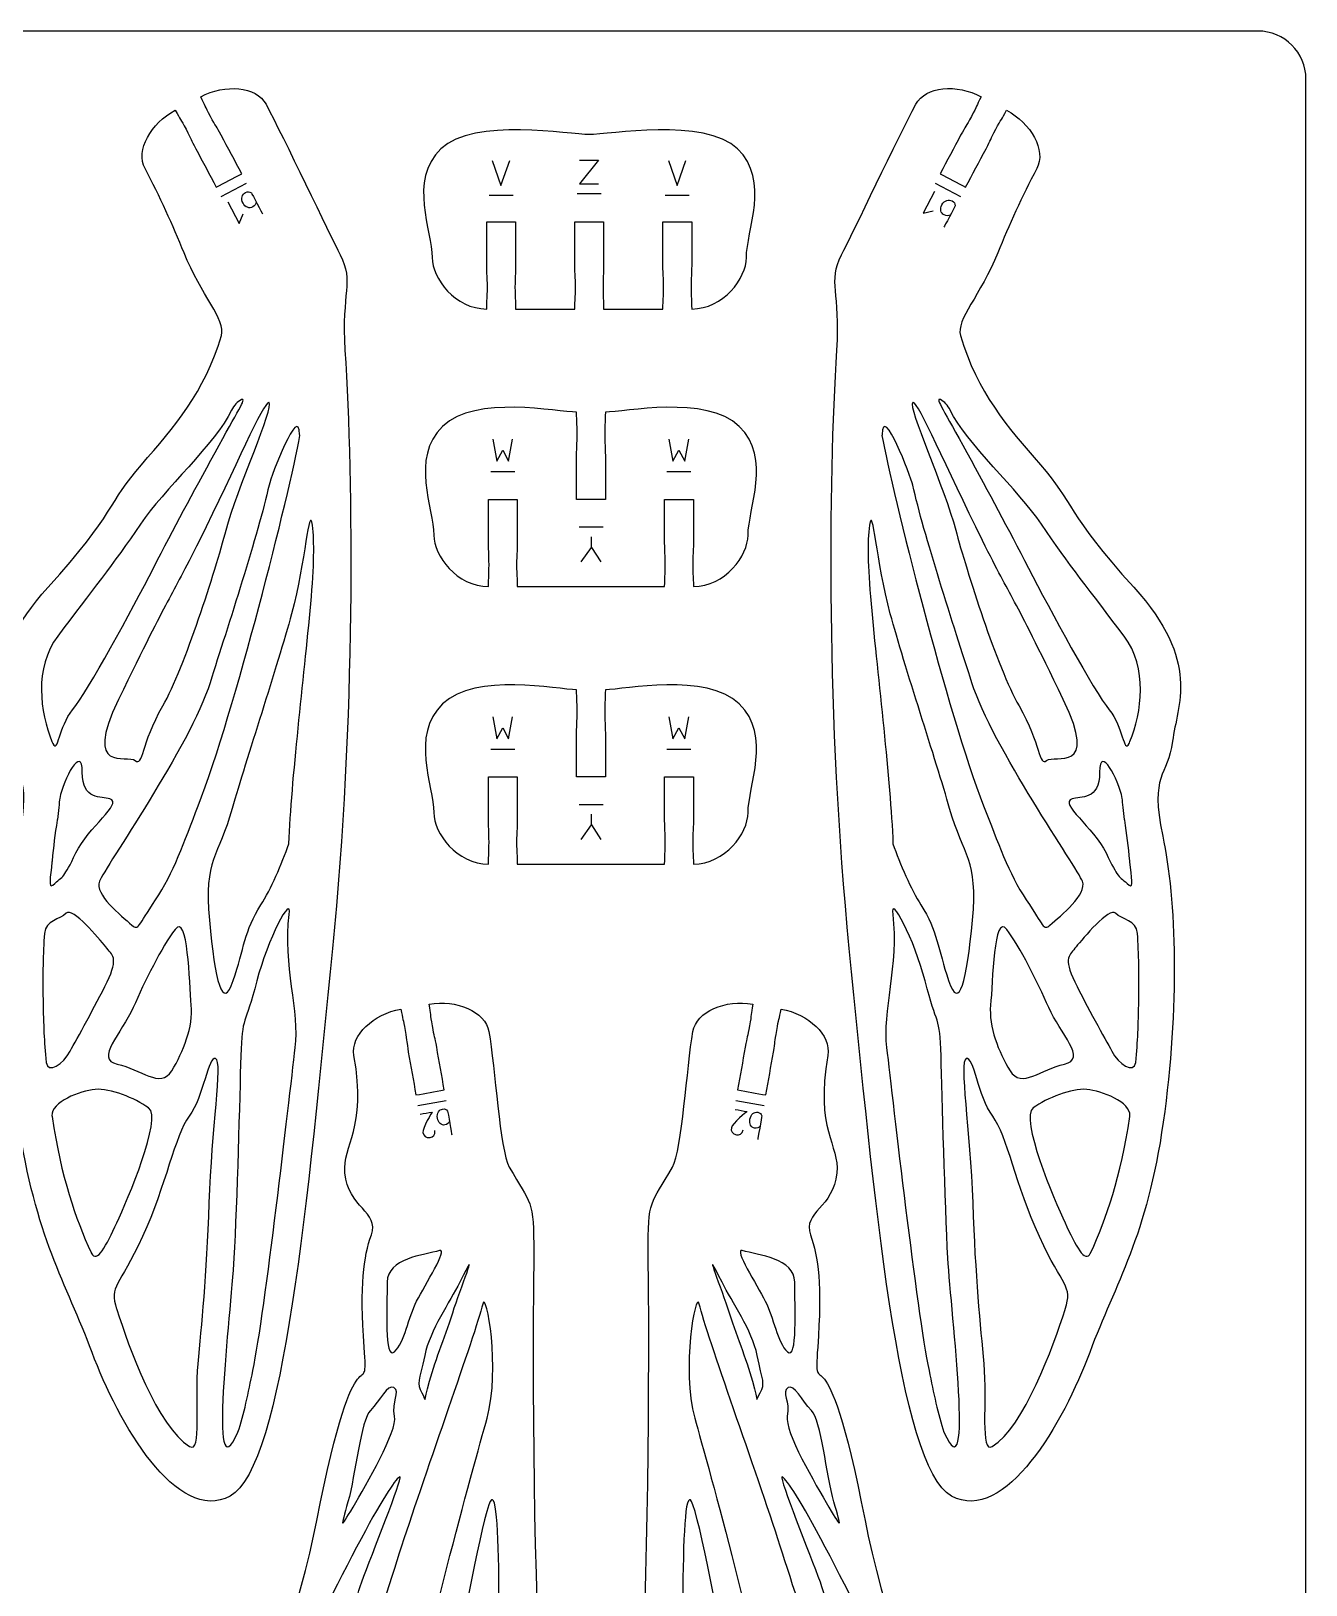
# Model space of a CAD drawing. Extents: x 0 to 200, y 0 to 300.
# Drawn here: x 67.1 to 200.1, y 137.9 to 300.1 of the extents above; entities that cross this region are included whole.
import ezdxf

# ---------------------------------------------------------------- set-up
doc = ezdxf.new("R2010")
doc.units = 0
doc.header["$MEASUREMENT"] = 0
doc.layers.add('DEFAULT', color=7, linetype='CONTINUOUS')

msp = doc.modelspace()

# ---------------------------------------------------------------- linework, layer by layer
at = {"layer": 'DEFAULT', "color": 7}
for points in [[(115.19, 286.59), (116.1, 283.97), (117.01, 286.59)], [(124.3, 286.64), (126.27, 286.64), (124.3, 284.17), (126.29, 284.17)], [(133.57, 286.59), (134.48, 283.97), (135.39, 286.59)], [(86.91, 282.83), (89.55, 284.24)], [(161.42, 284.24), (164.07, 282.83)], [(87.59, 282.26), (88.78, 280.02), (89.21, 281.03)], [(114.87, 282.96), (117.37, 282.96)], [(124.04, 283.16), (126.54, 283.16)], [(133.25, 282.96), (135.75, 282.96)], [(161.33, 283.35), (160.14, 281.11), (161.21, 281.32)], [(115.25, 257.5), (115.66, 255.2), (116.28, 256.35), (116.9, 255.2), (117.3, 257.5)], [(133.63, 257.5), (134.04, 255.2), (134.66, 256.35), (135.28, 255.2), (135.69, 257.5)], [(115.03, 254.12), (117.53, 254.12)], [(133.41, 254.12), (135.91, 254.12)], [(126.75, 248.32), (124.25, 248.32)], [(124.48, 244.69), (125.53, 246.2), (125.53, 247.32)], [(125.53, 246.2), (126.53, 244.69)], [(115.25, 228.53), (115.66, 226.23), (116.28, 227.38), (116.9, 226.23), (117.3, 228.53)], [(133.63, 228.53), (134.04, 226.23), (134.66, 227.38), (135.28, 226.23), (135.69, 228.53)], [(115.03, 225.15), (117.53, 225.15)], [(133.41, 225.15), (135.91, 225.15)], [(126.75, 219.35), (124.25, 219.35)], [(124.48, 215.72), (125.53, 217.23), (125.53, 218.35)], [(125.53, 217.24), (126.53, 215.72)], [(107.42, 187.96), (110.37, 188.49)], [(140.6, 188.49), (143.56, 187.96)]]:
    msp.add_lwpolyline(points, dxfattribs=at)
at = {"layer": 'DEFAULT', "color": 1}
for points, knots in [([(195.1, 0.1), (131.77, 0.1), (68.43, 0.1), (5.1, 0.1), (2.34, 0.1), (0.1, 2.34), (0.1, 5.1), (0.1, 101.77), (0.1, 198.43), (0.1, 295.1), (0.1, 297.86), (2.34, 300.1), (5.1, 300.1), (68.43, 300.1), (131.77, 300.1), (195.1, 300.1), (197.86, 300.1), (200.1, 297.86), (200.1, 295.1), (200.1, 198.43), (200.1, 101.77), (200.1, 5.1), (200.1, 2.34), (197.86, 0.1), (195.1, 0.1)], [0, 0, 0, 0, 538.583, 538.583, 538.583, 539.583, 539.583, 539.583, 1361.63, 1361.63, 1361.63, 1362.63, 1362.63, 1362.63, 1901.213, 1901.213, 1901.213, 1902.213, 1902.213, 1902.213, 2724.26, 2724.26, 2724.26, 2725.26, 2725.26, 2725.26, 2725.26]), ([(84.76, 293.24), (85.29, 292.24), (85.18, 292.32), (85.78, 291.2), (86.37, 290.09), (86.37, 290.23), (86.9, 289.23), (87.61, 287.89), (88.33, 286.55), (89.04, 285.21), (88.15, 284.74), (87.27, 284.27), (86.39, 283.8), (85.68, 285.14), (84.96, 286.48), (84.25, 287.82), (83.72, 288.82), (83.83, 288.74), (83.24, 289.85), (82.65, 290.97), (82.65, 290.83), (82.11, 291.84), (79.57, 290.49), (77.95, 287.64), (78.96, 285.74), (80.49, 282.85), (81.86, 279.82), (83.02, 276.95), (84.82, 272.52), (87.41, 269.97), (86.92, 268.32), (85.14, 262.34), (82.05, 258.82), (78.58, 254.84), (75.11, 250.87), (75.88, 249.82), (68.83, 242.04), (61.78, 234.26), (64.3, 229.73), (64.79, 225.98), (65.27, 222.23), (67.22, 222.66), (65.81, 216.08), (64.4, 209.49), (64.07, 198.18), (65.77, 186.22), (67.46, 174.25), (70.72, 169.45), (73.43, 162.18), (76.14, 154.9), (82.26, 144.15), (87.85, 147.19), (93.43, 150.23), (95.96, 178.64), (98.52, 204.33), (100.89, 228.13), (100.71, 253), (99.82, 266.79), (99.42, 272.92), (100.79, 273.85), (99.32, 276.74), (98.24, 278.86), (93.36, 289.11), (91.58, 292.46), (90.57, 294.36), (87.3, 294.59), (84.76, 293.24)], [1, 1, 1, 1, 2, 2, 2, 3, 3, 3, 15.902956, 15.902956, 15.902956, 24.406257, 24.406257, 24.406257, 37.300083, 37.300083, 37.300083, 38.300083, 38.300083, 38.300083, 39.300083, 39.300083, 39.300083, 40.300083, 40.300083, 40.300083, 41.300083, 41.300083, 41.300083, 42.300083, 42.300083, 42.300083, 43.300083, 43.300083, 43.300083, 44.300083, 44.300083, 44.300083, 45.300083, 45.300083, 45.300083, 46.300083, 46.300083, 46.300083, 47.300083, 47.300083, 47.300083, 48.300083, 48.300083, 48.300083, 49.300083, 49.300083, 49.300083, 50.300083, 50.300083, 50.300083, 51.300083, 51.300083, 51.300083, 52.300083, 52.300083, 52.300083, 53.300083, 53.300083, 53.300083, 54.300083, 54.300083, 54.300083, 54.300083]), ([(159.39, 292.46), (157.61, 289.11), (152.73, 278.86), (151.65, 276.74), (150.18, 273.85), (151.55, 272.92), (151.15, 266.79), (150.27, 253), (150.08, 228.13), (152.45, 204.33), (155.01, 178.64), (157.54, 150.23), (163.12, 147.19), (168.71, 144.15), (174.83, 154.9), (177.54, 162.18), (180.25, 169.45), (183.51, 174.25), (185.21, 186.22), (186.91, 198.18), (186.57, 209.49), (185.16, 216.08), (183.75, 222.66), (185.7, 222.23), (186.18, 225.98), (186.67, 229.73), (189.19, 234.26), (182.14, 242.04), (175.09, 249.82), (175.86, 250.87), (172.39, 254.84), (168.92, 258.82), (165.83, 262.34), (164.05, 268.32), (163.56, 269.97), (166.16, 272.52), (167.95, 276.95), (169.11, 279.82), (170.48, 282.85), (172.01, 285.74), (173.03, 287.64), (171.4, 290.49), (168.86, 291.83), (168.32, 290.83), (168.33, 290.97), (167.73, 289.85), (167.14, 288.74), (167.26, 288.82), (166.72, 287.82), (166.01, 286.48), (165.3, 285.14), (164.58, 283.8), (163.7, 284.27), (162.82, 284.74), (161.93, 285.21), (162.65, 286.55), (163.36, 287.89), (164.07, 289.23), (164.6, 290.23), (164.6, 290.09), (165.2, 291.2), (165.79, 292.32), (165.68, 292.24), (166.21, 293.24), (163.67, 294.6), (160.4, 294.36), (159.39, 292.46)], [1, 1, 1, 1, 2, 2, 2, 3, 3, 3, 4, 4, 4, 5, 5, 5, 6, 6, 6, 7, 7, 7, 8, 8, 8, 9, 9, 9, 10, 10, 10, 11, 11, 11, 12, 12, 12, 13, 13, 13, 14, 14, 14, 15, 15, 15, 16, 16, 16, 17, 17, 17, 29.894709, 29.894709, 29.894709, 38.39848, 38.39848, 38.39848, 51.301435, 51.301435, 51.301435, 52.301435, 52.301435, 52.301435, 53.301435, 53.301435, 53.301435, 54.301435, 54.301435, 54.301435, 54.301435]), ([(117.62, 271.09), (117.62, 272.23), (117.56, 272.1), (117.56, 273.36), (117.56, 274.62), (117.62, 274.5), (117.62, 275.64), (117.62, 277.15), (117.62, 278.67), (117.62, 280.19), (116.62, 280.19), (115.62, 280.19), (114.62, 280.19), (114.62, 278.67), (114.62, 277.15), (114.62, 275.64), (114.62, 274.5), (114.68, 274.62), (114.68, 273.36), (114.68, 272.1), (114.62, 272.23), (114.62, 271.09), (111.31, 271.09), (108.92, 274.3), (108.92, 276.46), (108.92, 279.21), (106.39, 284.49), (109.83, 287.81), (113.27, 291.13), (123.34, 289.29), (125.31, 289.29), (127.28, 289.29), (137.35, 291.13), (140.79, 287.81), (144.23, 284.49), (141.71, 279.21), (141.71, 276.46), (141.71, 274.3), (139.31, 271.09), (136, 271.09), (136, 272.23), (135.94, 272.1), (135.94, 273.36), (135.94, 274.62), (136, 274.5), (136, 275.64), (136, 277.15), (136, 278.67), (136, 280.19), (135, 280.19), (134, 280.19), (133, 280.19), (133, 278.67), (133, 277.15), (133, 275.64), (133, 274.5), (133.07, 274.62), (133.07, 273.36), (133.07, 272.1), (133, 272.23), (133, 271.09), (130.94, 271.09), (128.88, 271.09), (126.81, 271.09), (126.81, 272.23), (126.75, 272.1), (126.75, 273.36), (126.75, 274.63), (126.81, 274.5), (126.81, 275.64), (126.81, 277.16), (126.81, 278.67), (126.81, 280.19), (125.81, 280.19), (124.81, 280.19), (123.81, 280.19), (123.81, 278.67), (123.81, 277.16), (123.81, 275.64), (123.81, 274.5), (123.88, 274.63), (123.88, 273.36), (123.88, 272.1), (123.81, 272.23), (123.81, 271.09), (121.75, 271.09), (119.68, 271.09), (117.62, 271.09)], [17.550001, 17.550001, 17.550001, 17.550001, 18.550001, 18.550001, 18.550001, 19.550001, 19.550001, 19.550001, 32.446001, 32.446001, 32.446001, 40.950001, 40.950001, 40.950001, 53.846001, 53.846001, 53.846001, 54.846001, 54.846001, 54.846001, 55.846001, 55.846001, 55.846001, 56.846001, 56.846001, 56.846001, 57.846001, 57.846001, 57.846001, 58.846001, 58.846001, 58.846001, 59.846001, 59.846001, 59.846001, 60.846001, 60.846001, 60.846001, 61.846001, 61.846001, 61.846001, 62.846001, 62.846001, 62.846001, 63.846001, 63.846001, 63.846001, 76.742001, 76.742001, 76.742001, 85.246001, 85.246001, 85.246001, 98.142001, 98.142001, 98.142001, 99.142001, 99.142001, 99.142001, 100.142001, 100.142001, 100.142001, 117.687001, 117.687001, 117.687001, 118.687001, 118.687001, 118.687001, 119.687001, 119.687001, 119.687001, 132.582001, 132.582001, 132.582001, 141.087001, 141.087001, 141.087001, 153.985001, 153.985001, 153.985001, 154.985001, 154.985001, 154.985001, 155.985001, 155.985001, 155.985001, 173.535002, 173.535002, 173.535002, 173.535002]), ([(69.33, 225.72), (69.3, 225.78), (69.27, 225.85), (69.24, 225.93), (68, 228.99), (67.36, 233.64), (69.84, 236.93), (73.4, 241.67), (75.61, 244.4), (78.47, 248.64), (80.84, 252.15), (86.37, 257.13), (87.99, 260.53), (88.23, 261.04), (88.59, 261.4), (89.03, 261.63), (89.6, 261.84), (88.61, 260.42), (86.26, 256.1), (83.89, 251.77), (82.04, 248.35), (79.82, 244.03), (77.59, 239.7), (72.97, 231.14), (71.4, 229.26), (69.93, 227.47), (69.91, 224.67), (69.33, 225.72)], [1, 1, 1, 1, 2, 2, 2, 3, 3, 3, 4, 4, 4, 5, 5, 5, 6.018788, 6.018788, 6.018788, 7.018788, 7.018788, 7.018788, 8.018788, 8.018788, 8.018788, 9.018788, 9.018788, 9.018788, 10.018788, 10.018788, 10.018788, 10.018788]), ([(91.87, 261.33), (91.88, 261.33), (91.89, 261.32), (91.89, 261.32), (92.51, 260.98), (88.51, 252.25), (87.41, 248.02), (86.3, 243.77), (83.09, 233.68), (80.81, 229.66), (78.52, 225.64), (78.76, 223.27), (77.93, 223.96), (77.11, 224.67), (72.39, 222.44), (76.19, 230.33), (81.77, 241.9), (81.35, 240.35), (84.63, 246.94), (88.41, 254.53), (91.29, 261.37), (91.87, 261.33)], [1, 1, 1, 1, 1.076844, 1.076844, 1.076844, 2.076844, 2.076844, 2.076844, 3.076844, 3.076844, 3.076844, 4.076844, 4.076844, 4.076844, 5.076844, 5.076844, 5.076844, 6.076844, 6.076844, 6.076844, 7.076844, 7.076844, 7.076844, 7.076844]), ([(77.58, 206.79), (76.41, 207.77), (73.68, 210), (74.19, 211.35), (74.69, 212.69), (83.65, 225.47), (85.74, 232.08), (87.61, 237.98), (90.79, 247.69), (91.89, 252.7), (92.1, 253.63), (95.05, 261.35), (95.09, 257.98), (95.09, 257.94), (95.11, 257.91), (95.12, 257.87), (94.03, 251.91), (88.3, 228.98), (84.5, 219.22), (83.02, 215.44), (81.9, 212.18), (80.05, 209.42), (78.19, 206.67), (78.31, 206.17), (77.58, 206.79)], [1, 1, 1, 1, 2, 2, 2, 3, 3, 3, 4, 4, 4, 5, 5, 5, 6, 6, 6, 7, 7, 7, 8, 8, 8, 9, 9, 9, 9]), ([(141.88, 247.49), (141.88, 245.34), (139.48, 242.12), (136.18, 242.12), (136.18, 243.26), (136.11, 243.13), (136.11, 244.4), (136.11, 245.66), (136.18, 245.53), (136.18, 246.67), (136.18, 248.19), (136.18, 249.7), (136.18, 251.22), (135.18, 251.22), (134.18, 251.22), (133.18, 251.22), (133.18, 249.7), (133.18, 248.19), (133.18, 246.67), (133.18, 245.53), (133.24, 245.66), (133.24, 244.4), (133.24, 243.13), (133.18, 243.26), (133.18, 242.12), (128.05, 242.12), (122.92, 242.12), (117.8, 242.12), (117.8, 243.26), (117.73, 243.13), (117.73, 244.4), (117.73, 245.66), (117.8, 245.53), (117.8, 246.67), (117.8, 248.19), (117.8, 249.7), (117.8, 251.22), (116.8, 251.22), (115.8, 251.22), (114.8, 251.22), (114.8, 249.7), (114.8, 248.19), (114.8, 246.67), (114.8, 245.53), (114.85, 245.66), (114.85, 244.4), (114.85, 243.13), (114.8, 243.26), (114.8, 242.12), (111.49, 242.12), (109.09, 245.34), (109.09, 247.49), (109.09, 250.24), (106.57, 255.52), (110.01, 258.84), (113.45, 262.17), (122.02, 260.32), (123.99, 260.32), (123.99, 259.19), (124.05, 259.31), (124.05, 258.05), (124.05, 256.79), (123.99, 256.91), (123.99, 255.77), (123.99, 254.25), (123.99, 252.74), (123.99, 251.22), (124.99, 251.22), (125.99, 251.22), (126.99, 251.22), (126.99, 252.74), (126.99, 254.26), (126.99, 255.77), (126.99, 256.91), (126.92, 256.79), (126.92, 258.05), (126.92, 259.31), (126.99, 259.19), (126.99, 260.32), (128.95, 260.32), (137.52, 262.17), (140.96, 258.84), (144.4, 255.52), (141.88, 250.24), (141.88, 247.49)], [1, 1, 1, 1, 2, 2, 2, 3, 3, 3, 4, 4, 4, 16.896, 16.896, 16.896, 25.4, 25.4, 25.4, 38.296, 38.296, 38.296, 39.296, 39.296, 39.296, 40.296, 40.296, 40.296, 83.896, 83.896, 83.896, 84.896, 84.896, 84.896, 85.896, 85.896, 85.896, 98.792, 98.792, 98.792, 107.296, 107.296, 107.296, 120.192, 120.192, 120.192, 121.192, 121.192, 121.192, 122.192, 122.192, 122.192, 123.192, 123.192, 123.192, 124.192, 124.192, 124.192, 125.192, 125.192, 125.192, 126.192, 126.192, 126.192, 127.192, 127.192, 127.192, 140.088, 140.088, 140.088, 148.592, 148.592, 148.592, 161.501, 161.501, 161.501, 162.501, 162.501, 162.501, 163.501, 163.501, 163.501, 164.501, 164.501, 164.501, 165.501, 165.501, 165.501, 165.501]), ([(170.92, 209.42), (169.07, 212.18), (167.95, 215.44), (166.47, 219.22), (162.67, 228.98), (156.94, 251.91), (155.86, 257.87), (155.86, 257.91), (155.88, 257.94), (155.88, 257.98), (155.92, 261.35), (158.87, 253.63), (159.08, 252.7), (160.18, 247.69), (163.36, 237.98), (165.24, 232.08), (167.33, 225.47), (176.28, 212.69), (176.78, 211.35), (177.29, 210), (174.56, 207.77), (173.39, 206.79), (172.66, 206.17), (172.78, 206.67), (170.92, 209.42)], [1, 1, 1, 1, 2, 2, 2, 3, 3, 3, 4, 4, 4, 5, 5, 5, 6, 6, 6, 7, 7, 7, 8, 8, 8, 9, 9, 9, 9]), ([(166.34, 246.94), (169.62, 240.35), (169.2, 241.9), (174.78, 230.33), (178.58, 222.44), (173.86, 224.67), (173.04, 223.96), (172.22, 223.27), (172.46, 225.64), (170.16, 229.66), (167.88, 233.68), (164.67, 243.77), (163.56, 248.02), (162.46, 252.26), (158.47, 260.98), (159.08, 261.32), (159.09, 261.32), (159.1, 261.33), (159.1, 261.33), (159.68, 261.37), (162.57, 254.53), (166.34, 246.94)], [1, 1, 1, 1, 2, 2, 2, 3, 3, 3, 4, 4, 4, 5, 5, 5, 6, 6, 6, 6.077162, 6.077162, 6.077162, 7.077162, 7.077162, 7.077162, 7.077162]), ([(179.57, 229.26), (178.01, 231.14), (173.38, 239.7), (171.15, 244.03), (168.93, 248.35), (167.08, 251.77), (164.72, 256.1), (162.36, 260.42), (161.37, 261.84), (161.95, 261.63), (162.38, 261.4), (162.74, 261.04), (162.99, 260.53), (164.6, 257.13), (170.13, 252.15), (172.5, 248.64), (175.36, 244.4), (177.57, 241.67), (181.13, 236.93), (183.62, 233.64), (182.98, 228.99), (181.73, 225.93), (181.7, 225.85), (181.68, 225.77), (181.64, 225.72), (181.06, 224.67), (181.04, 227.47), (179.57, 229.26)], [1, 1, 1, 1, 2, 2, 2, 3, 3, 3, 4.018788, 4.018788, 4.018788, 5.018788, 5.018788, 5.018788, 6.018788, 6.018788, 6.018788, 7.018788, 7.018788, 7.018788, 8.018788, 8.018788, 8.018788, 9.018788, 9.018788, 9.018788, 10.018788, 10.018788, 10.018788, 10.018788]), ([(96.43, 248.54), (96.63, 246.73), (96.61, 244.41), (96.25, 240.32), (95.54, 232.45), (94.21, 221.89), (93.97, 215.28), (93.23, 213.16), (92.08, 210.5), (91.04, 208.88), (89.32, 206.22), (89.28, 204.3), (88.16, 200.99), (87.04, 197.68), (86.25, 200.91), (85.67, 207.31), (85.08, 213.71), (86.62, 213.89), (88.05, 218.94), (89.48, 223.99), (92.77, 233.79), (94.24, 239.28), (95.72, 244.76), (96.04, 250.81), (96.43, 248.54)], [1, 1, 1, 1, 2, 2, 2, 3, 3, 3, 4, 4, 4, 5, 5, 5, 6, 6, 6, 7, 7, 7, 8, 8, 8, 9, 9, 9, 9]), ([(156.73, 239.28), (158.21, 233.79), (161.49, 223.99), (162.92, 218.94), (164.36, 213.89), (165.9, 213.71), (165.31, 207.31), (164.72, 200.91), (163.93, 197.68), (162.81, 200.99), (161.69, 204.3), (161.65, 206.22), (159.93, 208.88), (158.89, 210.5), (157.74, 213.16), (157, 215.28), (156.76, 221.89), (155.43, 232.45), (154.72, 240.32), (154.36, 244.41), (154.34, 246.73), (154.54, 248.54), (154.93, 250.81), (155.25, 244.76), (156.73, 239.28)], [1, 1, 1, 1, 2, 2, 2, 3, 3, 3, 4, 4, 4, 5, 5, 5, 6, 6, 6, 7, 7, 7, 8, 8, 8, 9, 9, 9, 9]), ([(141.88, 218.52), (141.88, 216.37), (139.48, 213.15), (136.18, 213.15), (136.18, 214.29), (136.11, 214.16), (136.11, 215.43), (136.11, 216.69), (136.18, 216.56), (136.18, 217.7), (136.18, 219.22), (136.18, 220.73), (136.18, 222.25), (135.18, 222.25), (134.18, 222.25), (133.18, 222.25), (133.18, 220.73), (133.18, 219.22), (133.18, 217.7), (133.18, 216.56), (133.24, 216.69), (133.24, 215.43), (133.24, 214.16), (133.18, 214.29), (133.18, 213.15), (128.05, 213.15), (122.92, 213.15), (117.8, 213.15), (117.8, 214.29), (117.73, 214.16), (117.73, 215.43), (117.73, 216.69), (117.8, 216.56), (117.8, 217.7), (117.8, 219.22), (117.8, 220.73), (117.8, 222.25), (116.8, 222.25), (115.8, 222.25), (114.8, 222.25), (114.8, 220.73), (114.8, 219.22), (114.8, 217.7), (114.8, 216.56), (114.85, 216.69), (114.85, 215.43), (114.85, 214.16), (114.8, 214.29), (114.8, 213.15), (111.49, 213.15), (109.09, 216.37), (109.09, 218.52), (109.09, 221.27), (106.57, 226.55), (110.01, 229.87), (113.45, 233.2), (122.02, 231.35), (123.99, 231.35), (123.99, 230.22), (124.05, 230.34), (124.05, 229.08), (124.05, 227.82), (123.99, 227.94), (123.99, 226.8), (123.99, 225.28), (123.99, 223.77), (123.99, 222.25), (124.99, 222.25), (125.99, 222.25), (126.99, 222.25), (126.99, 223.77), (126.99, 225.29), (126.99, 226.81), (126.99, 227.94), (126.92, 227.82), (126.92, 229.08), (126.92, 230.34), (126.99, 230.22), (126.99, 231.35), (128.95, 231.35), (137.52, 233.2), (140.96, 229.87), (144.4, 226.55), (141.88, 221.27), (141.88, 218.52)], [1, 1, 1, 1, 2, 2, 2, 3, 3, 3, 4, 4, 4, 16.896, 16.896, 16.896, 25.4, 25.4, 25.4, 38.296, 38.296, 38.296, 39.296, 39.296, 39.296, 40.296, 40.296, 40.296, 83.896, 83.896, 83.896, 84.896, 84.896, 84.896, 85.896, 85.896, 85.896, 98.792, 98.792, 98.792, 107.296, 107.296, 107.296, 120.192, 120.192, 120.192, 121.192, 121.192, 121.192, 122.192, 122.192, 122.192, 123.192, 123.192, 123.192, 124.192, 124.192, 124.192, 125.192, 125.192, 125.192, 126.192, 126.192, 126.192, 127.192, 127.192, 127.192, 140.088, 140.088, 140.088, 148.592, 148.592, 148.592, 161.501, 161.501, 161.501, 162.501, 162.501, 162.501, 163.501, 163.501, 163.501, 164.501, 164.501, 164.501, 165.501, 165.501, 165.501, 165.501]), ([(69.24, 213.4), (69.24, 213.42), (69.25, 213.44), (69.25, 213.46), (69.4, 215.03), (69.53, 216.22), (69.79, 217.72), (69.79, 217.76), (69.8, 217.79), (69.81, 217.82), (69.93, 218.54), (69.99, 219.65), (70.06, 220.01), (70.4, 222), (72.41, 225.74), (72.4, 222.74), (72.4, 219.75), (74.43, 220.25), (75.27, 219.96), (76.69, 219.48), (73.02, 217), (71.73, 214.31), (70.43, 211.62), (70.49, 211.96), (69.32, 210.96), (68.84, 210.55), (69.08, 211.74), (69.24, 213.4)], [1, 1, 1, 1, 2, 2, 2, 3, 3, 3, 4, 4, 4, 5, 5, 5, 6, 6, 6, 7, 7, 7, 8, 8, 8, 9, 9, 9, 10, 10, 10, 10]), ([(181.65, 210.96), (180.48, 211.96), (180.54, 211.62), (179.25, 214.31), (177.95, 217), (174.28, 219.48), (175.71, 219.96), (176.54, 220.25), (178.57, 219.75), (178.57, 222.74), (178.57, 225.74), (180.58, 222), (180.92, 220.01), (180.98, 219.65), (181.04, 218.54), (181.17, 217.82), (181.17, 217.79), (181.18, 217.76), (181.19, 217.72), (181.44, 216.22), (181.57, 215.03), (181.72, 213.46), (181.73, 213.44), (181.73, 213.42), (181.73, 213.4), (181.9, 211.74), (182.13, 210.55), (181.65, 210.96)], [1, 1, 1, 1, 2, 2, 2, 3, 3, 3, 4, 4, 4, 5, 5, 5, 6, 6, 6, 7, 7, 7, 8, 8, 8, 9, 9, 9, 10, 10, 10, 10]), ([(94, 207.89), (93.34, 202.68), (95.13, 197.66), (94.63, 193.99), (93.95, 188.16), (91.48, 166.44), (90.21, 160.28), (89.73, 157.97), (89.27, 155.66), (88.65, 153.87), (88.65, 153.86), (88.65, 153.85), (88.64, 153.84), (85.47, 146.83), (87.9, 166.16), (88.23, 172.01), (88.56, 177.86), (88.83, 188.93), (88.95, 193.15), (89.07, 197.38), (89.4, 196.18), (90.62, 200.95), (91.72, 205.22), (94.28, 210.21), (94, 207.89)], [1, 1, 1, 1, 2, 2, 2, 3, 3, 3, 4, 4, 4, 4.078109, 4.078109, 4.078109, 5.078109, 5.078109, 5.078109, 6.078109, 6.078109, 6.078109, 7.078109, 7.078109, 7.078109, 8.078109, 8.078109, 8.078109, 8.078109]), ([(160.35, 200.95), (161.58, 196.18), (161.9, 197.38), (162.02, 193.15), (162.15, 188.93), (162.41, 177.86), (162.74, 172.01), (163.08, 166.16), (165.51, 146.83), (162.33, 153.84), (162.33, 153.85), (162.32, 153.86), (162.32, 153.87), (161.7, 155.66), (161.24, 157.97), (160.77, 160.28), (159.49, 166.44), (157.02, 188.16), (156.34, 193.99), (155.85, 197.66), (157.63, 202.68), (156.98, 207.89), (156.69, 210.21), (159.26, 205.22), (160.35, 200.95)], [1, 1, 1, 1, 2, 2, 2, 3, 3, 3, 4, 4, 4, 4.077162, 4.077162, 4.077162, 5.077162, 5.077162, 5.077162, 6.077162, 6.077162, 6.077162, 7.077162, 7.077162, 7.077162, 8.077162, 8.077162, 8.077162, 8.077162]), ([(68.63, 192.43), (68.63, 192.43), (68.63, 192.44), (68.63, 192.44), (68.41, 194.77), (68.36, 196.17), (68.31, 199.01), (68.26, 201.54), (68.32, 203.83), (68.45, 205.92), (68.55, 207.29), (70.1, 207.37), (70.73, 208.02), (71.37, 208.69), (74.16, 205.38), (74.85, 204.52), (75.54, 203.65), (76.24, 203.4), (74.99, 200.85), (73.75, 198.3), (71.86, 194.97), (71.14, 193.61), (70.43, 192.27), (68.81, 191.21), (68.63, 192.43)], [1, 1, 1, 1, 2, 2, 2, 3, 3, 3, 4, 4, 4, 5, 5, 5, 6, 6, 6, 7, 7, 7, 8, 8, 8, 9, 9, 9, 9]), ([(76.06, 192.27), (73.64, 192.77), (76.53, 195.49), (77.72, 198.17), (78.9, 200.85), (80.7, 204.53), (82.09, 206.33), (83.47, 208.13), (83.55, 200.77), (83.78, 198.41), (84, 196.2), (82.94, 193.52), (81.75, 191.58), (80.56, 189.65), (78.47, 191.77), (76.06, 192.27)], [1, 1, 1, 1, 2, 2, 2, 3, 3, 3, 4, 4, 4, 5, 5, 5, 6, 6, 6, 6]), ([(169.22, 191.58), (168.03, 193.52), (166.98, 196.2), (167.19, 198.41), (167.42, 200.77), (167.5, 208.13), (168.88, 206.33), (170.27, 204.53), (172.07, 200.85), (173.26, 198.17), (174.44, 195.49), (177.33, 192.77), (174.91, 192.27), (172.5, 191.77), (170.41, 189.65), (169.22, 191.58)], [1, 1, 1, 1, 2, 2, 2, 3, 3, 3, 4, 4, 4, 5, 5, 5, 6, 6, 6, 6]), ([(179.84, 193.61), (179.11, 194.97), (177.23, 198.3), (175.98, 200.85), (174.73, 203.4), (175.44, 203.65), (176.12, 204.52), (176.81, 205.38), (179.61, 208.69), (180.24, 208.02), (180.87, 207.37), (182.42, 207.29), (182.53, 205.92), (182.65, 203.83), (182.71, 201.54), (182.66, 199.01), (182.61, 196.17), (182.56, 194.77), (182.35, 192.44), (182.35, 192.44), (182.34, 192.43), (182.34, 192.43), (182.16, 191.21), (180.54, 192.27), (179.84, 193.61)], [1, 1, 1, 1, 2, 2, 2, 3, 3, 3, 4, 4, 4, 5, 5, 5, 6, 6, 6, 7, 7, 7, 8, 8, 8, 9, 9, 9, 9]), ([(113.01, 17.65), (123.14, 32.53), (125.85, 71.05), (123.36, 88.49), (121.05, 104.65), (119.1, 133.71), (119.51, 172.44), (119.57, 178.29), (119.2, 177.56), (116.97, 181.53), (115.96, 183.32), (115.5, 191.94), (114.84, 195.67), (114.47, 197.79), (111.43, 199.03), (108.6, 198.53), (108.8, 197.41), (108.72, 197.53), (108.94, 196.28), (109.15, 195.04), (109.19, 195.17), (109.39, 194.05), (109.65, 192.56), (109.92, 191.06), (110.18, 189.57), (109.19, 189.39), (108.21, 189.22), (107.22, 189.05), (106.96, 190.54), (106.7, 192.04), (106.43, 193.53), (106.24, 194.65), (106.32, 194.54), (106.1, 195.78), (105.88, 197.03), (105.84, 196.89), (105.65, 198.01), (102.81, 197.51), (100.39, 195.31), (100.76, 193.18), (102.13, 185.4), (99.55, 183.86), (99.82, 180.91), (100.14, 177.3), (103.41, 176.84), (102.58, 174.46), (101.75, 172.06), (101.36, 169.32), (101.82, 162.72), (102.29, 156.12), (101.14, 166.43), (96.88, 144.64), (93.54, 127.5), (80.14, 93.53), (74.82, 80.37), (69.5, 67.21), (68.62, 62.21), (73.01, 48.81), (73.79, 46.45), (72.34, 40), (81.85, 27.31), (83, 25.78), (79.27, 27.24), (87.1, 18.39), (96.02, 8.29), (102.87, 2.77), (113.01, 17.65)], [1, 1, 1, 1, 2, 2, 2, 3, 3, 3, 4, 4, 4, 5, 5, 5, 6, 6, 6, 7, 7, 7, 8, 8, 8, 20.902577, 20.902577, 20.902577, 29.40682, 29.40682, 29.40682, 42.309397, 42.309397, 42.309397, 43.309397, 43.309397, 43.309397, 44.309397, 44.309397, 44.309397, 45.309397, 45.309397, 45.309397, 46.309397, 46.309397, 46.309397, 47.309397, 47.309397, 47.309397, 48.309397, 48.309397, 48.309397, 49.309397, 49.309397, 49.309397, 50.309397, 50.309397, 50.309397, 51.309397, 51.309397, 51.309397, 52.309397, 52.309397, 52.309397, 53.309397, 53.309397, 53.309397, 54.309397, 54.309397, 54.309397, 54.309397]), ([(163.87, 18.39), (171.71, 27.24), (167.98, 25.78), (169.12, 27.31), (178.63, 40), (177.18, 46.45), (177.96, 48.81), (182.36, 62.21), (181.47, 67.21), (176.15, 80.37), (170.83, 93.53), (157.43, 127.5), (154.09, 144.64), (149.84, 166.43), (148.68, 156.12), (149.15, 162.72), (149.62, 169.32), (149.22, 172.06), (148.39, 174.46), (147.56, 176.84), (150.83, 177.3), (151.15, 180.91), (151.42, 183.86), (148.84, 185.4), (150.21, 193.18), (150.59, 195.31), (148.16, 197.51), (145.33, 198.01), (145.13, 196.89), (145.09, 197.03), (144.87, 195.78), (144.65, 194.54), (144.73, 194.65), (144.54, 193.53), (144.27, 192.04), (144.01, 190.54), (143.75, 189.05), (142.76, 189.22), (141.78, 189.39), (140.79, 189.57), (141.06, 191.06), (141.32, 192.56), (141.58, 194.05), (141.78, 195.17), (141.82, 195.04), (142.04, 196.28), (142.26, 197.53), (142.17, 197.41), (142.37, 198.53), (139.54, 199.03), (136.5, 197.79), (136.13, 195.67), (135.47, 191.94), (135.01, 183.32), (134, 181.53), (131.77, 177.56), (131.4, 178.29), (131.46, 172.44), (131.88, 133.71), (129.92, 104.65), (127.62, 88.49), (125.12, 71.05), (127.83, 32.53), (137.96, 17.65), (148.1, 2.77), (154.96, 8.29), (163.87, 18.39)], [1, 1, 1, 1, 2, 2, 2, 3, 3, 3, 4, 4, 4, 5, 5, 5, 6, 6, 6, 7, 7, 7, 8, 8, 8, 9, 9, 9, 10, 10, 10, 11, 11, 11, 12, 12, 12, 24.902577, 24.902577, 24.902577, 33.40682, 33.40682, 33.40682, 46.309397, 46.309397, 46.309397, 47.309397, 47.309397, 47.309397, 48.309397, 48.309397, 48.309397, 49.309397, 49.309397, 49.309397, 50.309397, 50.309397, 50.309397, 51.309397, 51.309397, 51.309397, 52.309397, 52.309397, 52.309397, 53.309397, 53.309397, 53.309397, 54.309397, 54.309397, 54.309397, 54.309397]), ([(83.6, 152.35), (80.28, 154.38), (77.23, 162.81), (76.01, 166.65), (76, 166.66), (75.99, 166.69), (75.99, 166.7), (75.21, 169.25), (76.21, 168.89), (78.68, 174.26), (81.18, 179.68), (82.04, 184.79), (83.56, 186.84), (85.08, 188.87), (85.53, 193.17), (86.32, 192.85), (87.11, 192.53), (85.9, 185.47), (85.65, 177.78), (85.4, 170.09), (84.84, 164.94), (84.49, 161), (84.14, 157.07), (84.9, 151.57), (83.6, 152.35)], [1, 1, 1, 1, 2, 2, 2, 3, 3, 3, 4, 4, 4, 5, 5, 5, 6, 6, 6, 7, 7, 7, 8, 8, 8, 9, 9, 9, 9]), ([(166.48, 161), (166.13, 164.94), (165.58, 170.09), (165.33, 177.78), (165.07, 185.47), (163.87, 192.53), (164.65, 192.85), (165.44, 193.17), (165.89, 188.87), (167.41, 186.84), (168.93, 184.79), (169.8, 179.68), (172.29, 174.26), (174.77, 168.89), (175.76, 169.25), (174.99, 166.7), (174.98, 166.69), (174.97, 166.66), (174.97, 166.65), (173.74, 162.81), (170.69, 154.38), (167.37, 152.35), (166.08, 151.57), (166.83, 157.07), (166.48, 161)], [1, 1, 1, 1, 2, 2, 2, 3, 3, 3, 4, 4, 4, 5, 5, 5, 6, 6, 6, 7, 7, 7, 8, 8, 8, 9, 9, 9, 9]), ([(73.34, 172.57), (73.33, 172.57), (73.33, 172.58), (73.32, 172.59), (71.71, 176.15), (70.19, 180.46), (69.25, 186.8), (69.25, 186.83), (69.24, 186.86), (69.24, 186.88), (69.14, 188.28), (72.17, 189.5), (73.74, 189.63), (75.34, 189.76), (77.88, 188.74), (79.33, 187.7), (80.78, 186.67), (77.13, 178.09), (76.01, 175.71), (74.91, 173.34), (73.92, 171.36), (73.34, 172.57)], [0, 0, 0, 0, 0.083217, 0.083217, 0.083217, 1.083217, 1.083217, 1.083217, 2.083217, 2.083217, 2.083217, 3.083217, 3.083217, 3.083217, 4.083217, 4.083217, 4.083217, 5.083217, 5.083217, 5.083217, 6.083217, 6.083217, 6.083217, 6.083217]), ([(174.96, 175.71), (173.85, 178.09), (170.19, 186.67), (171.64, 187.7), (173.09, 188.74), (175.63, 189.76), (177.23, 189.63), (178.8, 189.5), (181.84, 188.28), (181.73, 186.88), (181.73, 186.86), (181.72, 186.83), (181.72, 186.8), (180.78, 180.46), (179.26, 176.15), (177.65, 172.59), (177.64, 172.58), (177.64, 172.57), (177.63, 172.57), (177.05, 171.36), (176.06, 173.34), (174.96, 175.71)], [1, 1, 1, 1, 2, 2, 2, 3, 3, 3, 4, 4, 4, 5, 5, 5, 6, 6, 6, 6.08406, 6.08406, 6.08406, 7.08406, 7.08406, 7.08406, 7.08406]), ([(107.83, 157.96), (107.25, 158.93), (107.59, 159.19), (108.14, 161.86), (108.69, 164.54), (110.76, 167.41), (111.8, 169.5), (113.93, 173.79), (112.13, 169.63), (111.23, 166.82), (110.32, 164.02), (109.32, 161.59), (108.63, 159.16), (107.93, 156.72), (108.4, 157), (107.83, 157.96)], [1, 1, 1, 1, 2, 2, 2, 3, 3, 3, 4, 4, 4, 5, 5, 5, 6, 6, 6, 6]), ([(142.35, 159.16), (141.65, 161.59), (140.65, 164.02), (139.74, 166.82), (138.84, 169.63), (137.04, 173.79), (139.17, 169.5), (140.21, 167.41), (142.29, 164.54), (142.84, 161.86), (143.38, 159.19), (143.72, 158.93), (143.14, 157.96), (142.57, 157), (143.05, 156.72), (142.35, 159.16)], [1, 1, 1, 1, 2, 2, 2, 3, 3, 3, 4, 4, 4, 5, 5, 5, 6, 6, 6, 6]), ([(104.23, 169.51), (104.22, 171.98), (108.03, 172.34), (109.69, 172.8), (110.62, 173.06), (108.18, 169.25), (107.3, 167.54), (106.41, 165.82), (106.06, 163.22), (104.97, 162.23), (103.89, 161.25), (104.22, 167.04), (104.23, 169.51)], [1, 1, 1, 1, 2, 2, 2, 3, 3, 3, 4, 4, 4, 5, 5, 5, 5]), ([(146, 162.23), (144.92, 163.22), (144.56, 165.82), (143.68, 167.54), (142.79, 169.25), (140.35, 173.06), (141.28, 172.8), (142.94, 172.34), (146.75, 171.98), (146.75, 169.51), (146.75, 167.04), (147.08, 161.25), (146, 162.23)], [1, 1, 1, 1, 2, 2, 2, 3, 3, 3, 4, 4, 4, 5, 5, 5, 5]), ([(114.65, 155.32), (113.23, 150.25), (107.5, 129.65), (106.81, 122.75), (106.12, 115.84), (105.11, 113.85), (102.72, 113.11), (100.33, 112.37), (96.31, 111.64), (97.61, 116.14), (98.9, 120.64), (103.21, 134.12), (105.73, 141.97), (108.25, 149.83), (113.37, 163.88), (114.19, 167.23), (114.57, 168.79), (116.07, 160.39), (114.65, 155.32)], [1, 1, 1, 1, 2, 2, 2, 3, 3, 3, 4, 4, 4, 5, 5, 5, 6, 6, 6, 7, 7, 7, 7]), ([(136.78, 167.23), (137.6, 163.88), (142.72, 149.83), (145.24, 141.97), (147.77, 134.12), (152.08, 120.64), (153.37, 116.14), (154.66, 111.64), (150.64, 112.37), (148.25, 113.11), (145.86, 113.85), (144.85, 115.84), (144.16, 122.75), (143.47, 129.65), (137.74, 150.25), (136.32, 155.32), (134.9, 160.39), (136.4, 168.79), (136.78, 167.23)], [1, 1, 1, 1, 2, 2, 2, 3, 3, 3, 4, 4, 4, 5, 5, 5, 6, 6, 6, 7, 7, 7, 7]), ([(100.13, 146.59), (100.92, 149.41), (101.48, 155.11), (102.47, 156.13), (103.47, 157.15), (104.27, 158.92), (104.92, 158.5), (105.63, 158.04), (104.66, 157.05), (104.99, 155.51), (105.32, 153.97), (102.05, 148.4), (100.66, 146.04), (99.26, 143.67), (99.34, 143.78), (100.13, 146.59)], [1, 1, 1, 1, 2, 2, 2, 3, 3, 3, 4, 4, 4, 5, 5, 5, 6, 6, 6, 6]), ([(150.32, 146.04), (148.92, 148.4), (145.66, 153.97), (145.98, 155.51), (146.31, 157.05), (145.34, 158.04), (146.06, 158.5), (146.7, 158.92), (147.5, 157.15), (148.5, 156.13), (149.5, 155.11), (150.05, 149.41), (150.84, 146.59), (151.63, 143.78), (151.72, 143.67), (150.32, 146.04)], [1, 1, 1, 1, 2, 2, 2, 3, 3, 3, 4, 4, 4, 5, 5, 5, 6, 6, 6, 6]), ([(96.24, 131.5), (96.36, 133.03), (100.26, 140.48), (102.36, 144.31), (104.46, 148.14), (105.63, 149.63), (105.57, 149.07), (105.43, 147.97), (102.15, 139.92), (101.41, 137.75), (100.67, 135.59), (100.25, 132.6), (99.36, 132.2), (98.47, 131.81), (96.5, 128.21), (95.24, 126.78), (93.98, 125.34), (96.12, 129.98), (96.24, 131.5)], [1, 1, 1, 1, 2, 2, 2, 3, 3, 3, 4, 4, 4, 5, 5, 5, 6, 6, 6, 7, 7, 7, 7]), ([(115.76, 122.73), (115.7, 118.98), (116.9, 114.19), (117.02, 108.4), (117.14, 102.61), (117.22, 104.16), (116.08, 107.01), (114.95, 109.85), (112.39, 114.1), (110.28, 115.64), (108.17, 117.18), (109.54, 124.04), (110.67, 127.79), (111.8, 131.54), (113.73, 143.05), (114.84, 146.28), (116.36, 150.69), (115.81, 126.48), (115.76, 122.73)], [1, 1, 1, 1, 2, 2, 2, 3, 3, 3, 4, 4, 4, 5, 5, 5, 6, 6, 6, 7, 7, 7, 7]), ([(136.13, 146.28), (137.25, 143.05), (139.17, 131.54), (140.3, 127.79), (141.43, 124.04), (142.8, 117.18), (140.69, 115.64), (138.59, 114.1), (136.03, 109.85), (134.89, 107.01), (133.75, 104.16), (133.83, 102.61), (133.95, 108.4), (134.07, 114.19), (135.28, 118.98), (135.22, 122.73), (135.16, 126.48), (134.61, 150.69), (136.13, 146.28)], [1, 1, 1, 1, 2, 2, 2, 3, 3, 3, 4, 4, 4, 5, 5, 5, 6, 6, 6, 7, 7, 7, 7]), ([(155.73, 126.78), (154.47, 128.21), (152.5, 131.81), (151.62, 132.2), (150.73, 132.6), (150.3, 135.59), (149.56, 137.75), (148.82, 139.92), (145.54, 147.97), (145.41, 149.07), (145.34, 149.63), (146.51, 148.14), (148.61, 144.31), (150.71, 140.48), (154.62, 133.03), (154.74, 131.5), (154.85, 129.98), (156.99, 125.34), (155.73, 126.78)], [1, 1, 1, 1, 2, 2, 2, 3, 3, 3, 4, 4, 4, 5, 5, 5, 6, 6, 6, 7, 7, 7, 7])]:
    msp.add_open_spline(points, degree=3, knots=knots, dxfattribs=at)
at = {"layer": 'DEFAULT', "color": 7}
for points, knots in [([(90.56, 282.27), (90.54, 282.06), (90.42, 281.87), (90.19, 281.74), (89.82, 281.55), (89.41, 281.7), (89.18, 282.13), (88.91, 282.64), (89.11, 283.07), (89.44, 283.24), (89.65, 283.36), (89.84, 283.35), (90.05, 283.22), (90.1, 283.11), (91.23, 281.01), (91.23, 281.01)], [0, 0, 0, 0, 1.003847, 1.003847, 1.003847, 2.007694, 2.007694, 2.007694, 3.011541, 3.011541, 3.011541, 4.015388, 4.015388, 4.015388, 5.019235, 5.019235, 5.019235, 5.019235]), ([(163, 280.9), (162.81, 280.79), (162.59, 280.78), (162.35, 280.91), (161.98, 281.1), (161.88, 281.53), (162.11, 281.96), (162.38, 282.47), (162.85, 282.54), (163.18, 282.37), (163.39, 282.25), (163.49, 282.1), (163.5, 281.85), (163.44, 281.74), (162.33, 279.64), (162.33, 279.64)], [0, 0, 0, 0, 1.004025, 1.004025, 1.004025, 2.00805, 2.00805, 2.00805, 3.012075, 3.012075, 3.012075, 4.0161, 4.0161, 4.0161, 5.020125, 5.020125, 5.020125, 5.020125]), ([(107.68, 187.05), (108.09, 187.13), (108.5, 187.2), (108.92, 187.27), (108.92, 187.27), (107.88, 185.59), (107.96, 185.13), (108.02, 184.77), (108.26, 184.54), (108.71, 184.62), (108.96, 184.66), (109.28, 184.88), (109.2, 185.35)], [0, 0, 0, 0, 3.557096, 3.557096, 3.557096, 4.557096, 4.557096, 4.557096, 5.557096, 5.557096, 5.557096, 6.557096, 6.557096, 6.557096, 6.557096]), ([(110.72, 186.31), (110.65, 186.11), (110.49, 185.97), (110.25, 185.92), (109.88, 185.86), (109.56, 186.14), (109.47, 186.62), (109.37, 187.18), (109.66, 187.52), (110, 187.58), (110.22, 187.62), (110.38, 187.56), (110.53, 187.37), (110.55, 187.24), (110.97, 184.9), (110.97, 184.9)], [0, 0, 0, 0, 1.00365, 1.00365, 1.00365, 2.007299, 2.007299, 2.007299, 3.010949, 3.010949, 3.010949, 4.014599, 4.014599, 4.014599, 5.018248, 5.018248, 5.018248, 5.018248]), ([(140.54, 187.54), (140.95, 187.47), (141.36, 187.39), (141.77, 187.32), (141.77, 187.32), (140.22, 186.09), (140.14, 185.63), (140.08, 185.28), (140.22, 184.98), (140.68, 184.9), (140.92, 184.86), (141.3, 184.94), (141.38, 185.41)], [0, 0, 0, 0, 3.557096, 3.557096, 3.557096, 4.557096, 4.557096, 4.557096, 5.557096, 5.557096, 5.557096, 6.557096, 6.557096, 6.557096, 6.557096]), ([(143.14, 185.8), (143.01, 185.64), (142.81, 185.55), (142.57, 185.6), (142.19, 185.66), (141.99, 186.04), (142.08, 186.52), (142.17, 187.08), (142.56, 187.3), (142.9, 187.24), (143.12, 187.2), (143.25, 187.09), (143.33, 186.86), (143.3, 186.73), (142.89, 184.39), (142.89, 184.39)], [0, 0, 0, 0, 1.00365, 1.00365, 1.00365, 2.007299, 2.007299, 2.007299, 3.010949, 3.010949, 3.010949, 4.014599, 4.014599, 4.014599, 5.018248, 5.018248, 5.018248, 5.018248])]:
    msp.add_open_spline(points, degree=3, knots=knots, dxfattribs=at)

doc.saveas('drawing.dxf')
